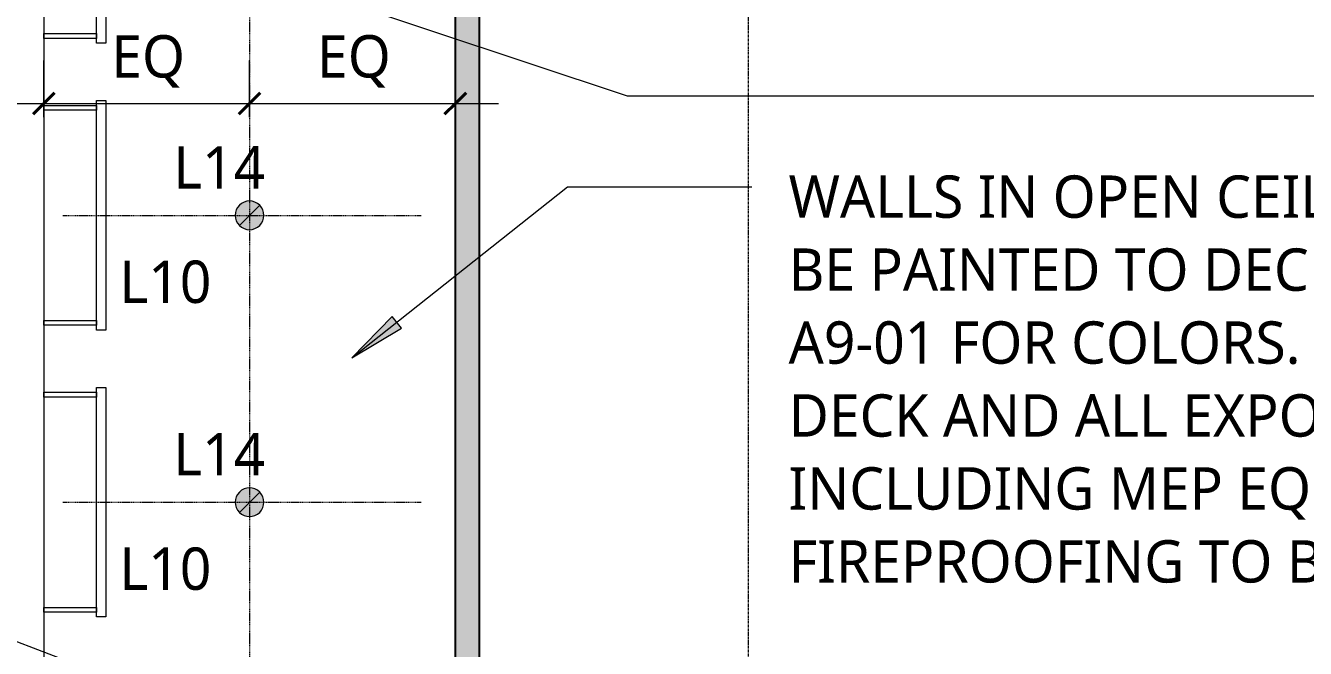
# Model space of a CAD drawing. Header units: inches. Extents: x -265 to 1586, y -1320 to 675.
# Drawn here: x 960.1 to 1227.7, y -462.7 to -332.4 of the extents above; entities that cross this region are included whole.
import ezdxf

# ---------------------------------------------------------------- set-up
doc = ezdxf.new("R2010")
doc.units = ezdxf.units.IN
doc.header["$MEASUREMENT"] = 0
doc.linetypes.add('Center 1_8_', pattern=[0.3125, 0.125, -0.0625, 0.0625, -0.0625])
doc.linetypes.add('Grid Line', pattern=[0.875, 0.5, -0.125, 0.125, -0.125])
for name, color, linetype, lineweight in [('A-ANNO-DIMS', 211, 'Continuous', 9), ('A-ANNO-DIMS-96', 211, 'Continuous', 9), ('A-DETL', 90, 'Continuous', 9), ('A-DETL-GENF', 92, 'Continuous', 15), ('A-WALL-PATT', 111, 'Continuous', 15), ('E-LITE-EQPM', 33, 'Continuous', 15), ('E-LITE-EQPM-IDEN', 33, 'Continuous', 15), ('G-ANNO-TEXT', 231, 'Continuous', 9), ('I-WALL', 2, 'Continuous', 15), ('S-GRID', 1, 'Continuous', 9)]:
    doc.layers.add(name, color=color, linetype=linetype, lineweight=lineweight)
doc.styles.add('Trebuchet MS_2', font='trebuc.ttf', dxfattribs={"height": 8.861538})
doc.dimstyles.new('Linear_-_3_32__Trebuchet_MS-1_16__Tolerance_1', dxfattribs={"dimscale": 12, "dimtxt": 9, "dimasz": 0.375, "dimexe": 0.75, "dimexo": 0.5, "dimgap": 0.25, "dimtad": 1, "dimdec": 3, "dimrnd": 0.125, "dimzin": 3, "dimdsep": 46, "dimlunit": 4, "dimtxsty": 'Trebuchet MS_2', "dimblk1": 'OBLIQUE', "dimblk2": 'OBLIQUE', "dimsah": 1, "dimcen": 0.09, "dimdle": 0.75, "dimadec": 0, "dimazin": 0, "dimtfac": 1, "dimtdec": 4, "dimtix": 1, "dimtmove": 0, "dimatfit": 3, "dimfxl": 1, "dimtvp": 1, "dimfrac": 2, "dimtolj": 1, "dimtzin": 0, "dimarcsym": 2})

# ---------------------------------------------------------------- blocks, each defined once
blk = doc.blocks.new('WALL MOUNTED LIGHT - WALL MOUNTED LIGHT-1274237-LEVEL 1')
at = {"layer": 'E-LITE-EQPM'}
for p, q in [((-25.43, 15.44), (22.57, 15.44)), ((-25.43, 13.44), (-25.43, 15.44)), ((22.57, 13.44), (-25.43, 13.44)), ((-24.43, 2.44), (-24.43, 13.44)), ((-24.43, 13.44), (-23.43, 13.44)), ((-23.43, 13.44), (-23.43, 2.44)), ((20.57, 2.44), (20.57, 13.44)), ((20.57, 13.44), (21.57, 13.44)), ((21.57, 13.44), (21.57, 2.44)), ((22.57, 15.44), (22.57, 13.44)), ((-23.43, 2.44), (-24.43, 2.44)), ((21.57, 2.44), (20.57, 2.44))]:
    blk.add_line(p, q, dxfattribs=at)
blk = doc.blocks.new('DIMBLOCK15-LEVEL 1')
at = {"layer": 'A-ANNO-DIMS-96'}
for p, q in [((963.87, -351.56), (963.87, -339.74)), ((1006.91, -351.56), (1006.91, -339.74)), ((954.87, -348.74), (1006.91, -348.74)), ((963.87, -348.74), (963.87, -351.56)), ((1006.91, -348.74), (1006.91, -351.56))]:
    blk.add_line(p, q, dxfattribs=at)
at = {"layer": 'A-ANNO-DIMS-96', "lineweight": 40}
for p, q in [((963.87, -348.74), (966.12, -346.49)), ((1006.91, -348.74), (1009.16, -346.49)), ((963.87, -348.74), (961.62, -350.99)), ((1006.91, -348.74), (1004.66, -350.99))]:
    blk.add_line(p, q, dxfattribs=at)
at = {"layer": 'A-ANNO-DIMS-96', "color": 0, "insert": (977.99, -334.44), "char_height": 8.862, "width": 17.7559, "attachment_point": 1, "line_spacing_factor": 1.032839, "style": 'Trebuchet MS_2'}
blk.add_mtext('EQ', dxfattribs=at)
blk = doc.blocks.new('_Oblique')
at = {"color": 0, "linetype": 'ByBlock', "lineweight": -2}
blk.add_line((-0.5, -0.5), (0.5, 0.5), dxfattribs=at)
blk = doc.blocks.new('DIMBLOCK16-LEVEL 1')
at = {"layer": 'A-ANNO-DIMS-96'}
for p, q in [((1006.91, -351.56), (1006.91, -339.74)), ((1049.95, -351.56), (1049.95, -339.74)), ((1006.91, -348.74), (1058.95, -348.74)), ((1006.91, -348.74), (1006.91, -351.56)), ((1049.95, -348.74), (1049.95, -351.56))]:
    blk.add_line(p, q, dxfattribs=at)
at = {"layer": 'A-ANNO-DIMS-96', "lineweight": 40}
for p, q in [((1006.91, -348.74), (1009.16, -346.49)), ((1049.95, -348.74), (1052.2, -346.49)), ((1006.91, -348.74), (1004.66, -350.99)), ((1049.95, -348.74), (1047.7, -350.99))]:
    blk.add_line(p, q, dxfattribs=at)
at = {"layer": 'A-ANNO-DIMS-96', "color": 0, "insert": (1021.03, -334.44), "char_height": 8.862, "width": 17.7559, "attachment_point": 1, "line_spacing_factor": 1.032839, "style": 'Trebuchet MS_2'}
blk.add_mtext('EQ', dxfattribs=at)

msp = doc.modelspace()

# ---------------------------------------------------------------- hatches: boundary and pattern name
at = {"layer": 'A-DETL-GENF'}
for points in [[(1006.9089, -375.1184), (1007.6854, -375.0161), (1008.4089, -374.7164), (1009.0302, -374.2397), (1009.507, -373.6184), (1009.8067, -372.8948), (1009.9089, -372.1184), (1009.8067, -371.3419), (1009.507, -370.6184), (1009.0302, -369.997), (1008.4089, -369.5203), (1007.6854, -369.2206), (1006.9089, -369.1184), (1006.1324, -369.2206), (1005.4089, -369.5203), (1004.7876, -369.997), (1004.3108, -370.6184), (1004.0111, -371.3419), (1003.9089, -372.1184), (1004.0111, -372.8948), (1004.3108, -373.6184), (1004.7876, -374.2397), (1005.4089, -374.7164), (1006.1324, -375.0161)], [(1006.9089, -435.1184), (1007.6854, -435.0161), (1008.4089, -434.7164), (1009.0302, -434.2397), (1009.507, -433.6184), (1009.8067, -432.8948), (1009.9089, -432.1184), (1009.8067, -431.3419), (1009.507, -430.6184), (1009.0302, -429.997), (1008.4089, -429.5203), (1007.6854, -429.2206), (1006.9089, -429.1184), (1006.1324, -429.2206), (1005.4089, -429.5203), (1004.7876, -429.997), (1004.3108, -430.6184), (1004.0111, -431.3419), (1003.9089, -432.1184), (1004.0111, -432.8948), (1004.3108, -433.6184), (1004.7876, -434.2397), (1005.4089, -434.7164), (1006.1324, -435.0161)]]:
    msp.add_hatch(color=7, dxfattribs=at).paths.add_polyline_path(points, flags=0)
at = {"layer": 'A-WALL-PATT'}
msp.add_hatch(color=8, dxfattribs=at).paths.add_polyline_path([(1049.95, -591.8215), (1054.95, -591.8215), (1054.95, -278.7734), (1049.95, -278.7734), (1049.95, -590.5724)], flags=0)
at = {"layer": 'G-ANNO-TEXT', "lineweight": 15}
msp.add_hatch(color=7, dxfattribs=at).paths.add_polyline_path([(1028.3045, -401.951), (1038.6855, -395.7276), (1036.721, -393.2528)], flags=0)

# ---------------------------------------------------------------- linework, layer by layer
at = {"layer": 'A-DETL', "linetype": 'Center 1_8_'}
for p, q in [((1006.9089, -249.1184), (1006.9089, -577.1184)), ((967.8678, -372.1184), (1042.8678, -372.1184)), ((967.8678, -432.1184), (1042.8678, -432.1184))]:
    msp.add_line(p, q, dxfattribs=at)
at = {"layer": 'A-DETL', "lineweight": 15}
for p, q in [((1004.7876, -374.2397), (1009.0302, -369.997)), ((1004.7876, -434.2397), (1009.0302, -429.997))]:
    msp.add_line(p, q, dxfattribs=at)
for centre, start, end in [((1006.9089, -372.1184), 45, 225), ((1006.9089, -372.1184), 225, 45), ((1006.9089, -432.1184), 45, 225), ((1006.9089, -432.1184), 225, 45)]:
    msp.add_arc(centre, 3, start, end, dxfattribs=at)
at = {"layer": 'G-ANNO-TEXT', "color": 7, "lineweight": 15}
for p, q in [((857.5988, -271.2866), (1085.9185, -347.0946)), ((1085.9185, -347.0946), (1353.0098, -347.0946)), ((1028.3045, -401.951), (1073.4377, -366.1238)), ((1073.4377, -366.1238), (1111.9712, -366.1238)), ((1036.721, -393.2528), (1028.3045, -401.951)), ((1038.6855, -395.7276), (1036.721, -393.2528)), ((1028.3045, -401.951), (1038.6855, -395.7276)), ((838.1882, -415.4851), (1099.4635, -515.0913))]:
    msp.add_line(p, q, dxfattribs=at)
at = {"layer": 'I-WALL'}
msp.add_line((963.8678, 76.7266), (963.8678, -959.3215), dxfattribs=at)
at = {"layer": 'I-WALL', "color": 55, "lineweight": 25}
for p, q in [((1049.95, -591.8215), (1049.95, -268.2734)), ((1054.95, -278.7734), (1054.95, -578.8215))]:
    msp.add_line(p, q, dxfattribs=at)
at = {"layer": 'S-GRID', "linetype": 'Grid Line'}
msp.add_line((1111.24, -1320.0838), (1111.24, 575.1823), dxfattribs=at)

# ---------------------------------------------------------------- block references
at = {"layer": 'E-LITE-EQPM', "rotation": 269.9999999999999}
for p in [(961.4303, -313.5497), (961.4303, -373.5497), (961.4303, -433.5497)]:
    msp.add_blockref('WALL MOUNTED LIGHT - WALL MOUNTED LIGHT-1274237-LEVEL 1', p, dxfattribs=at)

# ---------------------------------------------------------------- texts
at = {"layer": 'E-LITE-EQPM-IDEN', "lineweight": 9, "char_height": 8.86154, "width": 22.68, "attachment_point": 2, "line_spacing_factor": 1.032839, "style": 'Trebuchet MS_2'}
for insert in [(989.3, -381.5833), (989.3, -441.5833)]:
    msp.add_mtext('L10', dxfattribs=dict(at, insert=insert))
at = {"layer": 'G-ANNO-TEXT', "color": 7, "lineweight": 15, "attachment_point": 1, "line_spacing_factor": 1.032839, "style": 'Trebuchet MS_2'}
for s, insert, char_height, width in [('L14', (990.9422, -357.6585), 8.86154, 22.68), ('WALLS IN OPEN CEILING AREAS TO\\PBE PAINTED TO DECK. REFER TO\\PA9-01 FOR COLORS. UNDERSIDE OF\\PDECK AND ALL EXPOSED SURFACES,\\PINCLUDING MEP EQUIPMENT AND\\PFIREPROOFING TO BE PAINTED PT-1.', (1119.6512, -363.7758), 8.861538, 237.492), ('L14', (990.9422, -417.6585), 8.86154, 22.68)]:
    msp.add_mtext(s, dxfattribs=dict(at, insert=insert, char_height=char_height, width=width))

# ---------------------------------------------------------------- dimensions: what is measured, and where the dimension line sits
at = {"layer": 'A-ANNO-DIMS'}
for base, p1, p2, picture, middle in [((1006.9089, -348.7388), (963.8678, -345.5568), (1006.9089, -345.5568), 'DIMBLOCK15-LEVEL 1', (985.3883, -340.386)), ((1049.95, -348.7388), (1006.9089, -345.5568), (1049.95, -345.5568), 'DIMBLOCK16-LEVEL 1', (1028.4294, -340.386))]:
    dim = msp.add_linear_dim(base=base, p1=p1, p2=p2, text='EQ', dimstyle='Linear_-_3_32__Trebuchet_MS-1_16__Tolerance_1', override={"dimpost": '<>', "dimfxl": 43.041101}, dxfattribs=at)
    dim.commit()
    dim.dimension.update_dxf_attribs({"geometry": picture, "text_midpoint": middle})

doc.saveas('drawing.dxf')
